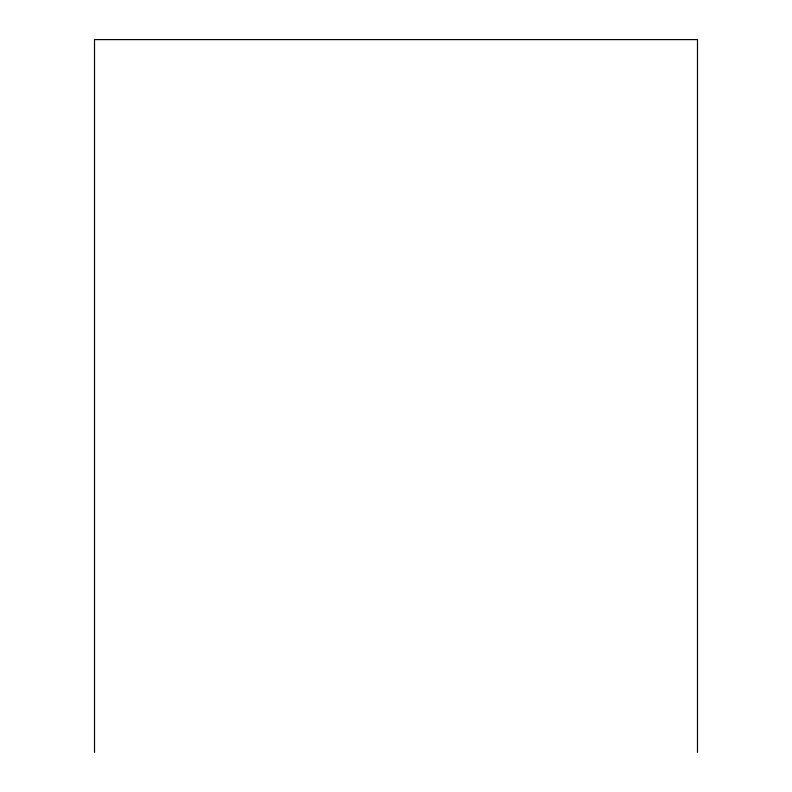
<?xml version="1.0" encoding="UTF-8"?>
<svg xmlns="http://www.w3.org/2000/svg" width="792" height="792" viewBox="0 0 792 792"><rect width="100%" height="100%" fill="white"/><g stroke="black" fill="none" stroke-linecap="round" stroke-linejoin="round"><path stroke-width="1.19" d="M697.485 752.4L697.485 39.6L94.515 39.6L94.515 752.4"/></g></svg>
